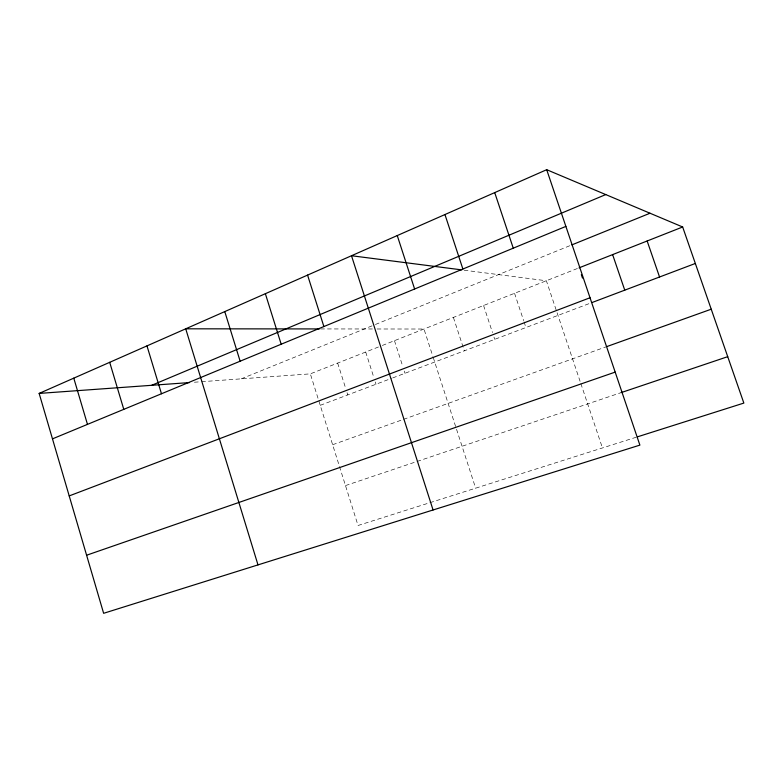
<?xml version="1.0" encoding="UTF-8"?>
<svg xmlns="http://www.w3.org/2000/svg" width="783" height="783" viewBox="0 0 783 783"><rect width="100%" height="100%" fill="white"/><g stroke="black" fill="none" stroke-linecap="round" stroke-linejoin="round"><path stroke-width="0.59" stroke-dasharray="3.92 2.94" d="M241.233 378.845L374.294 324.935M375.4 324.485L570.768 245.333M201.623 381.703L310.332 373.863L381.194 345.91M382.3 345.469L579.038 267.855M320.227 405.33L391.598 378.336M392.714 377.915L590.911 302.952M332.628 444.734L402.384 419.766M403.509 419.365L605.797 346.947M345.489 485.587L415.881 461.853M417.016 461.471L621.232 392.586M636.325 437.198L358.046 525.491L310.332 373.863M194.37 382.221L199.215 381.879M320.59 328.938L372.434 328.977M377.063 328.987L423.985 329.026L432.852 356.343M464.133 270.194L546.358 280.754L580.095 381.341M580.859 383.592L602.44 447.945M514.548 293.302L523.651 320.687M524.033 321.823L525.931 327.529M483.571 305.517L492.497 332.569M493.975 337.082L494.719 339.333M453.396 317.428L464.329 350.833M433.224 357.479L475.653 488.171M394.466 340.674L402.795 366.532M404.243 371.034L404.968 373.285M365.7 352.017L373.794 377.337M375.263 381.938L375.997 384.238M337.669 363.077L345.597 388.094M347.035 392.645L347.76 394.916"/><path stroke-width="1.17" d="M546.691 169.696L639.887 445.116L103.63 613.304L39.15 393.418L546.691 169.696L682.659 226.982L743.85 403.079L637.489 436.826M151.696 385.305L605.748 194.576M52.481 438.862L565.884 226.404M571.893 244.873L650.007 213.23M579.038 267.855L682.659 226.982M69.207 495.913L590.03 297.755M592.036 302.532L695.333 263.47M606.933 346.536L711.228 309.207M86.6 555.225L615.184 372.111M621.232 392.586L727.72 356.676M39.15 393.418L189.525 382.574M319.405 328.929L185.718 328.811L257.989 564.895M461.784 269.89L351.498 255.738L433.068 509.978M647.15 240.988L659.55 276.996M612.619 254.612L624.756 290.16M581.338 274.647L582.483 278.043M494.719 192.608L513.266 248.182M444.95 214.542L462.89 269.029M397.255 235.566L414.618 289.005M307.572 275.097L323.878 326.55M265.368 293.703L281.185 344.217M224.78 311.595L240.136 361.208M146.979 345.89L161.474 393.761M109.698 362.323L123.783 409.352M73.778 378.16L87.471 424.376"/></g></svg>
